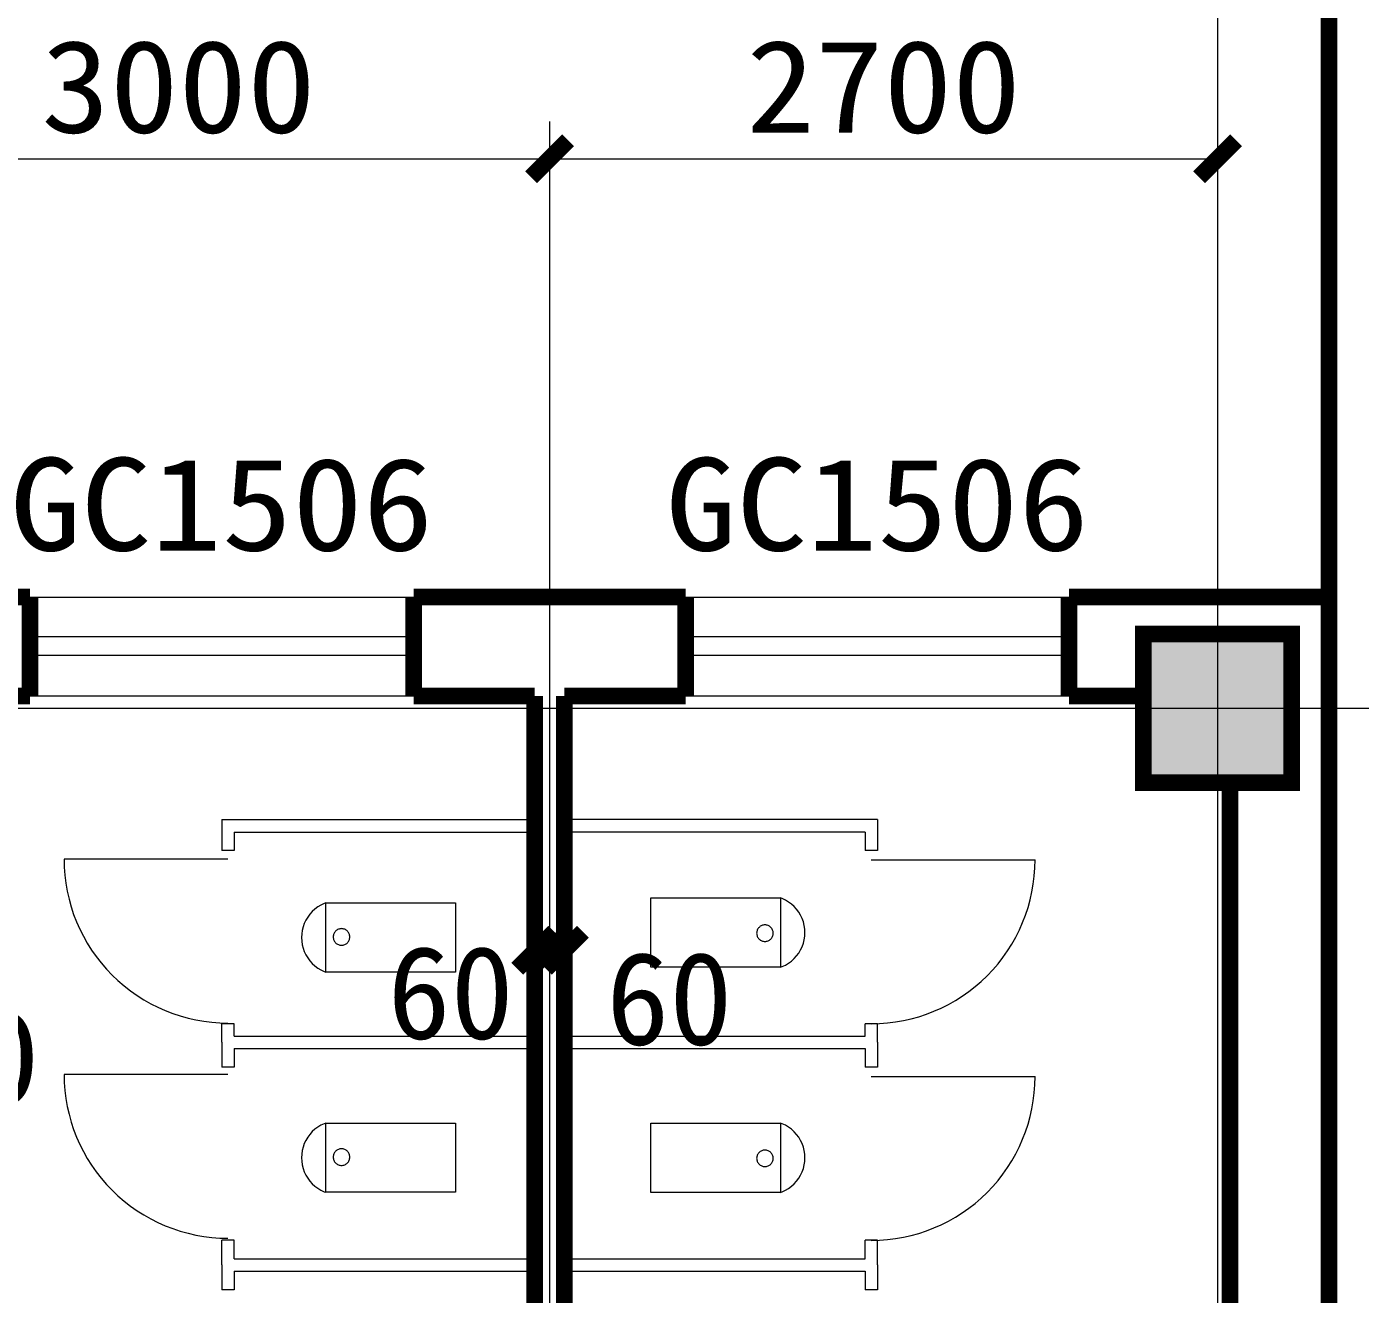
# Model space of a CAD drawing. Extents: x -307567 to 704339, y -10277 to 165507.
# Drawn here: x 412542 to 417932, y 139611 to 144735 of the extents above; entities that cross this region are included whole.
import ezdxf
from ezdxf.enums import TextEntityAlignment as Align

# ---------------------------------------------------------------- set-up
doc = ezdxf.new("R2010")
doc.units = 0
doc.header["$MEASUREMENT"] = 0
doc.layers.add('wode', color=250, linetype='CONTINUOUS', lineweight=0)
doc.styles.get("Standard").update_dxf_attribs({"font": 'txt', "height": 3})

msp = doc.modelspace()

# ---------------------------------------------------------------- linework, layer by layer
at = {"layer": 'wode', "color": 0}
for p, q in [((417355.3646, 147033.90906), (417355.3646, 95170.03874)), ((414655.3781, 144351.63792), (414655.3781, 133929.95847)), ((417355.3646, 144351.63792), (417355.3646, 133929.95847)), ((411655.3931, 144201.63867), (414655.3781, 144201.63867)), ((414655.3781, 144201.63867), (417355.3646, 144201.63867)), ((412555.3886, 142429.91902), (414105.40526, 142429.91902)), ((415205.38756, 142429.91902), (416755.3676, 142429.91902)), ((412545.39109, 142269.9131), (414095.40775, 142269.9131)), ((415205.38756, 142269.9131), (416755.3676, 142269.9131)), ((412545.39109, 142194.53811), (414095.40775, 142194.53811)), ((415205.38756, 142194.53811), (416755.3676, 142194.53811)), ((412555.3886, 142029.91797), (414105.40526, 142029.91797)), ((415205.38756, 142029.91797), (416755.3676, 142029.91797)), ((436594.37973, 141979.92127), (362086.13411, 141979.92127)), ((414595.39305, 141679.92277), (414595.39305, 141073.26992)), ((414655.3781, 141679.92277), (414655.3781, 141073.26992)), ((413330.39693, 141529.92352), (413330.39693, 141404.91804)), ((413330.39693, 141529.92352), (414595.39305, 141529.92352)), ((415980.39589, 141529.92352), (414715.39977, 141529.92352)), ((415980.39589, 141529.92352), (415980.39589, 141404.91804)), ((413380.38447, 141479.91766), (413380.38447, 141404.91804)), ((413380.38447, 141479.91766), (414595.39305, 141479.91766)), ((415930.37172, 141479.91766), (414715.39977, 141479.91766)), ((415930.37172, 141479.91766), (415930.37172, 141404.91804)), ((413380.38447, 141404.91804), (413330.39693, 141404.91804)), ((415980.39589, 141404.91804), (415930.37172, 141404.91804)), ((413355.40901, 141370.42114), (412692.90012, 141370.42114)), ((415955.38381, 141367.41823), (416617.8927, 141367.41823)), ((413751.02471, 140913.51119), (413751.02471, 141193.50552)), ((413751.02471, 141193.50552), (414274.92346, 141193.50552)), ((414274.92346, 141193.50552), (414274.92346, 140913.51119)), ((415065.16609, 140933.26818), (415065.16609, 141213.2625)), ((415065.16609, 141213.2625), (415589.06484, 141213.2625)), ((415589.06484, 141213.2625), (415589.06484, 140933.26818)), ((414555.40301, 141001.92323), (414655.3781, 141001.92323)), ((414655.3781, 141001.92323), (414755.38981, 141001.92323)), ((414274.92346, 140913.51119), (413751.02471, 140913.51119)), ((415589.06484, 140933.26818), (415065.16609, 140933.26818)), ((413330.39693, 140629.92802), (413330.39693, 140704.92764)), ((413380.38447, 140704.92764), (413330.39693, 140704.92764)), ((413380.38447, 140654.92179), (413380.38447, 140704.92764)), ((415930.37172, 140654.92179), (415930.37172, 140704.92764)), ((415980.39589, 140704.92764), (415930.37172, 140704.92764)), ((415980.39589, 140629.92802), (415980.39589, 140704.92764)), ((413380.38447, 140654.91263), (414595.39305, 140654.91263)), ((414715.39977, 140654.91263), (415930.37172, 140654.91263)), ((413330.39693, 140629.92802), (413330.39693, 140529.92547)), ((413380.38447, 140604.92509), (414595.39305, 140604.92509)), ((413380.38447, 140604.92509), (413380.38447, 140529.92547)), ((414715.39977, 140604.92509), (415930.37172, 140604.92509)), ((415930.37172, 140604.92509), (415930.37172, 140529.92547)), ((415980.39589, 140629.92802), (415980.39589, 140529.92547)), ((413355.40901, 140500.42732), (412692.90012, 140500.42732)), ((413380.38447, 140529.92547), (413330.39693, 140529.92547)), ((415980.39589, 140529.92547), (415930.37172, 140529.92547)), ((415955.38381, 140491.42773), (416617.8927, 140491.42773)), ((413751.02471, 140023.5132), (413751.02471, 140303.51669)), ((413751.02471, 140303.51669), (414274.92346, 140303.51669)), ((414274.92346, 140303.51669), (414274.92346, 140023.5132)), ((415065.16609, 140023.27517), (415065.16609, 140303.26949)), ((415065.16609, 140303.26949), (415589.06484, 140303.26949)), ((415589.06484, 140303.26949), (415589.06484, 140023.27517)), ((414274.92346, 140023.5132), (413751.02471, 140023.5132)), ((415589.06484, 140023.27517), (415065.16609, 140023.27517)), ((413330.39693, 139729.93252), (413330.39693, 139829.92591)), ((413380.38447, 139829.92591), (413330.39693, 139829.92591)), ((413380.38447, 139754.92629), (413380.38447, 139829.92591)), ((415930.37172, 139754.92629), (415930.37172, 139829.92591)), ((415980.39589, 139829.92591), (415930.37172, 139829.92591)), ((415980.39589, 139729.93252), (415980.39589, 139829.92591)), ((413330.39693, 139729.93252), (413330.39693, 139629.92997)), ((413380.38447, 139754.93544), (414595.39305, 139754.93544)), ((414715.39977, 139754.93544), (415930.37172, 139754.93544)), ((415980.39589, 139729.93252), (415980.39589, 139629.92997)), ((413380.38447, 139704.92959), (414595.39305, 139704.92959)), ((413380.38447, 139704.92959), (413380.38447, 139629.92997)), ((414715.39977, 139704.92959), (415930.37172, 139704.92959)), ((415930.37172, 139704.92959), (415930.37172, 139629.92997)), ((413380.38447, 139629.92997), (413330.39693, 139629.92997)), ((415980.39589, 139629.92997), (415930.37172, 139629.92997))]:
    msp.add_line(p, q, dxfattribs=at)
at = {"layer": 'wode', "color": 0, "const_width": 67.49966}
for points in [[(417805.36235, 141213.41258), (417805.36235, 148363.37988)], [(414580.37847, 144126.63905), (414730.37772, 144276.6383)], [(417280.36497, 144126.63905), (417430.36422, 144276.6383)], [(411655.3931, 142429.91902), (412555.3886, 142429.91902)], [(412555.3886, 142029.91797), (412555.3886, 142429.91902)], [(414105.40526, 142029.91797), (414105.40526, 142429.91902)], [(414655.3781, 142429.91902), (414105.40526, 142429.91902)], [(414655.3781, 142429.91902), (415205.38756, 142429.91902)], [(415205.38756, 142029.91797), (415205.38756, 142429.91902)], [(417805.36235, 142429.92817), (416755.3676, 142429.91902)], [(416755.3676, 142029.91797), (416755.3676, 142429.91902)], [(417805.36235, 136279.94977), (417805.36235, 142429.91902)], [(417055.3661, 142279.91977), (417055.3661, 141679.92277), (417655.3631, 141679.92277), (417655.3631, 142279.91977), (417055.3661, 142279.91977), (417055.3661, 141679.92277)], [(411955.3916, 142029.91797), (412555.3886, 142029.91797)], [(414595.39305, 142029.91797), (414105.40526, 142029.91797)], [(414595.39305, 141129.92247), (414595.39305, 142029.91797)], [(414595.39305, 140004.92809), (414595.39305, 142029.91797)], [(414595.39305, 138829.93702), (414595.39305, 142029.91797)], [(414715.39977, 142029.91797), (415205.38756, 142029.91797)], [(414715.39977, 140879.92066), (414715.39977, 142029.91797)], [(414715.39977, 139729.93252), (414715.39977, 142029.91797)], [(417055.3661, 142029.92712), (416755.3676, 142029.91797)], [(417405.38876, 136379.94316), (417405.38876, 141679.92277)], [(414524.3851, 140926.9236), (414674.38435, 141076.92285)], [(414580.37847, 140926.9236), (414730.37772, 141076.92285)], [(414640.40015, 140926.9236), (414790.3994, 141076.92285)], [(414715.39977, 138829.93702), (414715.39977, 139729.93252)]]:
    msp.add_lwpolyline(points, dxfattribs=at)
at = {"layer": 'wode', "color": 0}
for points in [[(413751.02471, 141193.50552), (413744.46957, 141190.97868), (413731.28604, 141184.73481), (413718.72507, 141177.22753), (413707.00638, 141168.52091), (413696.20321, 141158.71566), (413686.3888, 141147.90333), (413677.70965, 141136.17549), (413670.20236, 141123.65113), (413663.94018, 141110.4493), (413659.03298, 141096.7073), (413655.48075, 141082.54416), (413653.32012, 141068.09721), (413652.62432, 141053.51294), (413653.32012, 141038.9195), (413655.48075, 141024.48171), (413659.03298, 141010.30942), (413663.94018, 140996.56742), (413670.20236, 140983.36558), (413677.70965, 140970.84123), (413686.3888, 140959.12254), (413696.20321, 140948.30106), (413707.00638, 140938.49581), (413718.72507, 140929.78919), (413731.28604, 140922.2819), (413744.46957, 140916.03804), (413751.02471, 140913.51119)], [(415589.06484, 140933.26818), (415595.61998, 140935.79502), (415608.84013, 140942.03888), (415621.36448, 140949.54617), (415633.08317, 140958.25279), (415643.92296, 140968.05804), (415653.70074, 140978.87952), (415662.41652, 140990.59821), (415669.88719, 141003.12256), (415676.14936, 141016.33356), (415681.09318, 141030.07555), (415684.60879, 141044.23869), (415686.76943, 141058.67648), (415687.46522, 141073.26992), (415686.76943, 141087.85419), (415684.60879, 141102.30114), (415681.09318, 141116.46428), (415676.14936, 141130.20628), (415669.88719, 141143.40812), (415662.41652, 141155.93247), (415653.70074, 141167.66031), (415643.92296, 141178.47264), (415633.08317, 141188.27789), (415621.36448, 141196.98451), (415608.84013, 141204.49179), (415595.61998, 141210.73566), (415589.06484, 141213.2625)], [(413847.77716, 141055.84752), (413847.63067, 141059.12509), (413847.1546, 141062.3752), (413846.34894, 141065.56122), (413845.25031, 141068.64653), (413843.8221, 141071.62198), (413842.13754, 141074.44179), (413840.19663, 141077.07849), (413837.99937, 141079.50463), (413835.54577, 141081.72019), (413832.90907, 141083.67026), (413830.08926, 141085.36397), (413827.12296, 141086.76472), (413824.04681, 141087.8725), (413820.86079, 141088.66901), (413817.60153, 141089.14508), (413814.30564, 141089.30988), (413811.04638, 141089.14508), (413807.78712, 141088.66901), (413804.6011, 141087.8725), (413801.52495, 141086.76472), (413798.52203, 141085.36397), (413795.73884, 141083.67026), (413793.10214, 141081.72019), (413790.64854, 141079.50463), (413788.45128, 141077.07849), (413786.51037, 141074.44179), (413784.78919, 141071.62198), (413783.39759, 141068.64653), (413782.29897, 141065.56122), (413781.49331, 141062.3752), (413781.01724, 141059.12509), (413780.83413, 141055.84752), (413781.01724, 141052.56079), (413781.49331, 141049.31069), (413782.29897, 141046.12467), (413783.39759, 141043.03936), (413784.78919, 141040.07306), (413786.51037, 141037.25325), (413788.45128, 141034.60739), (413790.64854, 141032.18126), (413793.10214, 141029.96569), (413795.73884, 141028.01563), (413798.52203, 141026.33106), (413801.52495, 141024.92116), (413804.6011, 141023.81338), (413807.78712, 141023.01687), (413811.04638, 141022.5408), (413814.30564, 141022.37601), (413817.60153, 141022.5408), (413820.86079, 141023.01687), (413824.04681, 141023.81338), (413827.12296, 141024.92116), (413830.08926, 141026.33106), (413832.90907, 141028.01563), (413835.54577, 141029.96569), (413837.99937, 141032.18126), (413840.19663, 141034.60739), (413842.13754, 141037.25325), (413843.8221, 141040.07306), (413845.25031, 141043.03936), (413846.34894, 141046.12467), (413847.1546, 141049.31069), (413847.63067, 141052.56079), (413847.77716, 141055.84752)], [(415559.25541, 141070.92618), (415559.10893, 141074.21291), (415558.59624, 141077.46301), (415557.8272, 141080.64903), (415556.69195, 141083.73434), (415555.30036, 141086.70064), (415553.61579, 141089.52045), (415551.63827, 141092.16631), (415549.44101, 141094.59244), (415547.02403, 141096.80801), (415544.38732, 141098.75807), (415541.56751, 141100.44263), (415538.60122, 141101.85254), (415535.48844, 141102.96032), (415532.30242, 141103.75682), (415529.07978, 141104.2329), (415525.7839, 141104.39769), (415522.48802, 141104.2329), (415519.26538, 141103.75682), (415516.07936, 141102.96032), (415512.96658, 141101.85254), (415510.00029, 141100.44263), (415507.18048, 141098.75807), (415504.54377, 141096.80801), (415502.12679, 141094.59244), (415499.89292, 141092.16631), (415497.95201, 141089.52045), (415496.26745, 141086.70064), (415494.87585, 141083.73434), (415493.74061, 141080.64903), (415492.93495, 141077.46301), (415492.45887, 141074.21291), (415492.31239, 141070.92618), (415492.45887, 141067.64861), (415492.93495, 141064.3985), (415493.74061, 141061.21248), (415494.87585, 141058.12717), (415496.26745, 141055.16088), (415497.95201, 141052.34107), (415499.89292, 141049.69521), (415502.12679, 141047.26907), (415504.54377, 141045.05351), (415507.18048, 141043.10344), (415510.00029, 141041.41888), (415512.96658, 141040.00897), (415516.07936, 141038.90119), (415519.26538, 141038.10469), (415522.48802, 141037.62862), (415525.7839, 141037.46382), (415529.07978, 141037.62862), (415532.30242, 141038.10469), (415535.48844, 141038.90119), (415538.60122, 141040.00897), (415541.56751, 141041.41888), (415544.38732, 141043.10344), (415547.02403, 141045.05351), (415549.44101, 141047.26907), (415551.63827, 141049.69521), (415553.61579, 141052.34107), (415555.30036, 141055.16088), (415556.69195, 141058.12717), (415557.8272, 141061.21248), (415558.59624, 141064.3985), (415559.10893, 141067.64861), (415559.25541, 141070.92618)], [(413751.02471, 140303.51669), (413744.46957, 140300.98069), (413731.28604, 140294.73682), (413718.72507, 140287.22954), (413707.00638, 140278.53207), (413696.20321, 140268.72682), (413686.3888, 140257.90534), (413677.70965, 140246.17749), (413670.20236, 140233.65314), (413663.94018, 140220.4513), (413659.03298, 140206.70931), (413655.48075, 140192.54617), (413653.32012, 140178.09922), (413652.62432, 140163.51494), (413653.32012, 140148.93067), (413655.48075, 140134.48372), (413659.03298, 140120.32058), (413663.94018, 140106.57858), (413670.20236, 140093.37674), (413677.70965, 140080.85239), (413686.3888, 140069.12455), (413696.20321, 140058.30307), (413707.00638, 140048.49782), (413718.72507, 140039.7912), (413731.28604, 140032.28391), (413744.46957, 140026.0492), (413751.02471, 140023.5132)], [(415589.06484, 140023.27517), (415595.61998, 140025.80201), (415608.84013, 140032.04587), (415621.36448, 140039.55316), (415633.08317, 140048.25978), (415643.92296, 140058.05588), (415653.70074, 140068.87736), (415662.41652, 140080.6052), (415669.88719, 140093.12955), (415676.14936, 140106.33139), (415681.09318, 140120.07339), (415684.60879, 140134.23653), (415686.76943, 140148.68348), (415687.46522, 140163.26775), (415686.76943, 140177.86119), (415684.60879, 140192.29898), (415681.09318, 140206.46212), (415676.14936, 140220.20411), (415669.88719, 140233.41511), (415662.41652, 140245.9303), (415653.70074, 140257.65815), (415643.92296, 140268.47963), (415633.08317, 140278.28488), (415621.36448, 140286.9915), (415608.84013, 140294.49879), (415595.61998, 140300.74265), (415589.06484, 140303.26949)], [(413847.77716, 140165.84953), (413847.63067, 140169.1271), (413847.1546, 140172.3772), (413846.34894, 140175.56322), (413845.25031, 140178.65769), (413843.8221, 140181.62398), (413842.13754, 140184.44379), (413840.19663, 140187.0805), (413837.99937, 140189.51579), (413835.54577, 140191.7222), (413832.90907, 140193.68142), (413830.08926, 140195.36598), (413827.12296, 140196.76673), (413824.04681, 140197.88367), (413820.86079, 140198.68017), (413817.60153, 140199.15625), (413814.30564, 140199.32104), (413811.04638, 140199.15625), (413807.78712, 140198.68017), (413804.6011, 140197.88367), (413801.52495, 140196.76673), (413798.52203, 140195.36598), (413795.73884, 140193.68142), (413793.10214, 140191.7222), (413790.64854, 140189.51579), (413788.45128, 140187.0805), (413786.51037, 140184.44379), (413784.78919, 140181.62398), (413783.39759, 140178.65769), (413782.29897, 140175.56322), (413781.49331, 140172.3772), (413781.01724, 140169.1271), (413780.83413, 140165.84953), (413781.01724, 140162.57196), (413781.49331, 140159.32185), (413782.29897, 140156.12668), (413783.39759, 140153.04136), (413784.78919, 140150.07507), (413786.51037, 140147.25526), (413788.45128, 140144.61855), (413790.64854, 140142.18326), (413793.10214, 140139.97685), (413795.73884, 140138.01764), (413798.52203, 140136.33307), (413801.52495, 140134.92317), (413804.6011, 140133.81539), (413807.78712, 140133.01888), (413811.04638, 140132.54281), (413814.30564, 140132.37801), (413817.60153, 140132.54281), (413820.86079, 140133.01888), (413824.04681, 140133.81539), (413827.12296, 140134.92317), (413830.08926, 140136.33307), (413832.90907, 140138.01764), (413835.54577, 140139.97685), (413837.99937, 140142.18326), (413840.19663, 140144.61855), (413842.13754, 140147.25526), (413843.8221, 140150.07507), (413845.25031, 140153.04136), (413846.34894, 140156.12668), (413847.1546, 140159.32185), (413847.63067, 140162.57196), (413847.77716, 140165.84953)], [(415559.25541, 140160.93317), (415559.10893, 140164.2199), (415558.59624, 140167.47), (415557.8272, 140170.65602), (415556.69195, 140173.74133), (415555.30036, 140176.70763), (415553.61579, 140179.52744), (415551.63827, 140182.1733), (415549.44101, 140184.59943), (415547.02403, 140186.80584), (415544.38732, 140188.76506), (415541.56751, 140190.44962), (415538.60122, 140191.85953), (415535.48844, 140192.96731), (415532.30242, 140193.76382), (415529.07978, 140194.23989), (415525.7839, 140194.40468), (415522.48802, 140194.23989), (415519.26538, 140193.76382), (415516.07936, 140192.96731), (415512.96658, 140191.85953), (415510.00029, 140190.44962), (415507.18048, 140188.76506), (415504.54377, 140186.80584), (415502.12679, 140184.59943), (415499.89292, 140182.1733), (415497.95201, 140179.52744), (415496.26745, 140176.70763), (415494.87585, 140173.74133), (415493.74061, 140170.65602), (415492.93495, 140167.47), (415492.45887, 140164.2199), (415492.31239, 140160.93317), (415492.45887, 140157.6556), (415492.93495, 140154.40549), (415493.74061, 140151.21947), (415494.87585, 140148.13416), (415496.26745, 140145.15871), (415497.95201, 140142.3389), (415499.89292, 140139.7022), (415502.12679, 140137.26691), (415504.54377, 140135.0605), (415507.18048, 140133.11043), (415510.00029, 140131.41672), (415512.96658, 140130.01597), (415516.07936, 140128.90818), (415519.26538, 140128.10252), (415522.48802, 140127.62645), (415525.7839, 140127.47081), (415529.07978, 140127.62645), (415532.30242, 140128.10252), (415535.48844, 140128.90818), (415538.60122, 140130.01597), (415541.56751, 140131.41672), (415544.38732, 140133.11043), (415547.02403, 140135.0605), (415549.44101, 140137.26691), (415551.63827, 140139.7022), (415553.61579, 140142.3389), (415555.30036, 140145.15871), (415556.69195, 140148.13416), (415557.8272, 140151.21947), (415558.59624, 140154.40549), (415559.10893, 140157.6556), (415559.25541, 140160.93317)]]:
    msp.add_lwpolyline(points, dxfattribs=at)
for centre, start, end in [((413355.40901, 141370.42114), 180.00000501, 270.00000751), ((415955.38381, 141367.41823), 269.9999975, 0), ((413355.40901, 140500.42732), 180.00000501, 270.00000751), ((415955.38381, 140491.42773), 269.9999975, 0)]:
    msp.add_arc(centre, 662.49674, start, end, dxfattribs=at)
msp.add_solid([(417055.3661, 142279.91977), (417655.3631, 142279.91977), (417055.3661, 141679.92277), (417655.3631, 141679.92277)], dxfattribs=at)

# ---------------------------------------------------------------- texts
for s, width, p, p2 in [('3000', 0.934755, (412600.3957, 144306.63998), (413710.41212, 144306.63998)), ('2700', 0.888018, (415450.38145, 144306.63998), (416560.39787, 144306.63998)), ('GC1506', 0.882573, (412475.40853, 142617.41808), (414185.38533, 142617.41808)), ('GC1506', 0.882573, (415125.40749, 142617.41808), (416835.38429, 142617.41808)), ('60', 0.906641, (414000.41311, 140643.92636), (414510.39591, 140643.92636)), ('60', 0.906641, (414884.40527, 140619.92135), (415394.38807, 140619.92135)), ('100', 1.07998, (411784.40857, 140382.43475), (412594.38987, 140382.43475))]:
    msp.add_text(s, height=374.998125, dxfattribs=dict(at, width=width)).set_placement(p, p2, align=Align.FIT)

doc.saveas('drawing.dxf')
